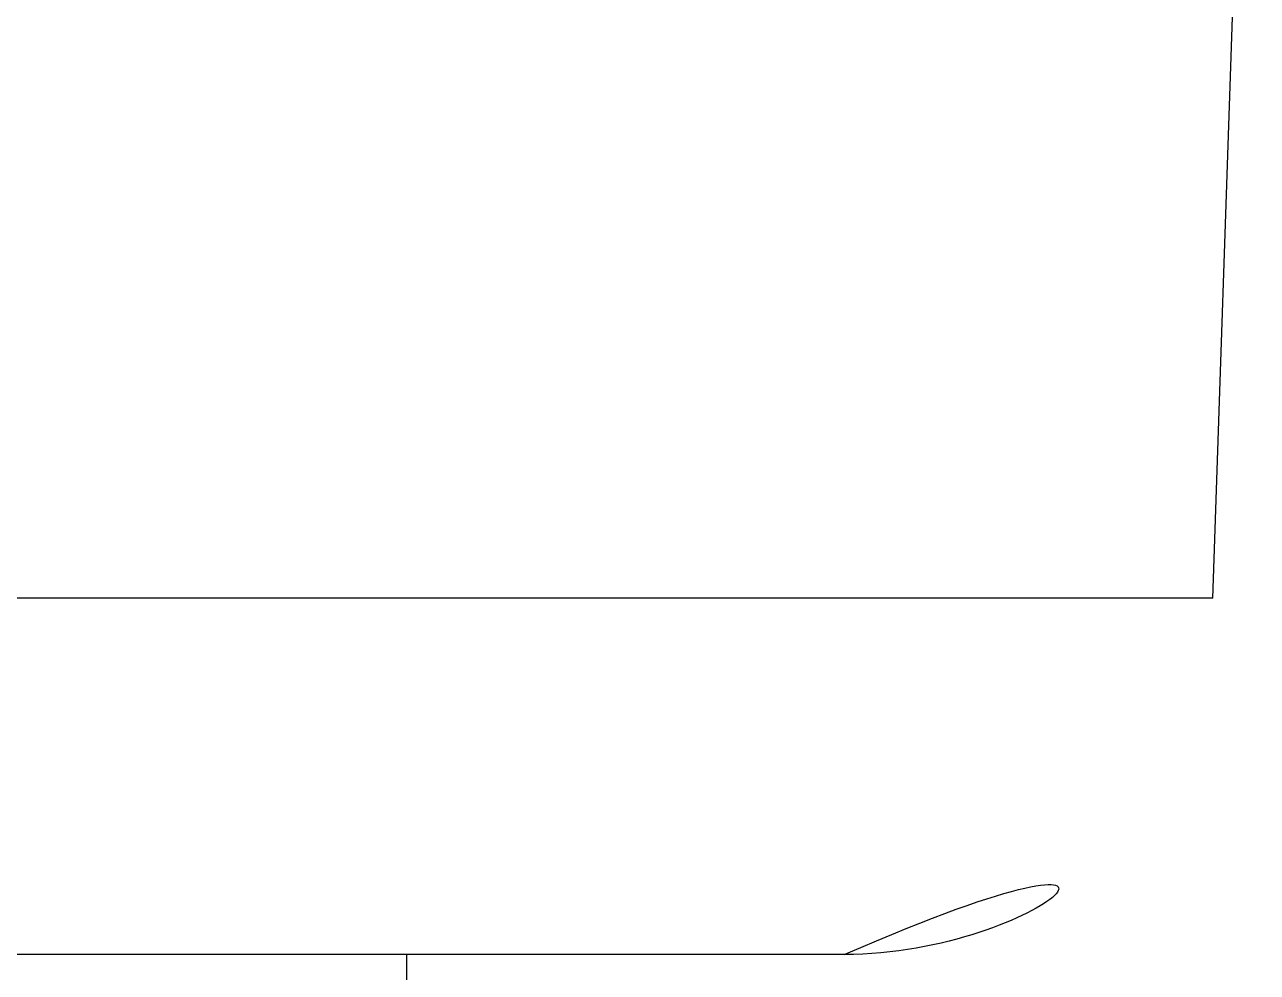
# Model space of a CAD drawing. Extents: x 16296660632 to 16296672714, y -37409619871 to -37409617455.
# Drawn here: x 16296672317.48 to 16296672325.84, y -37409617785.65 to -37409617779.23 of the extents above; entities that cross this region are included whole.
import ezdxf

# ---------------------------------------------------------------- set-up
doc = ezdxf.new("R2010")
doc.units = 0
doc.header["$LTSCALE"] = 10
doc.header["$MEASUREMENT"] = 0
doc.layers.get('0').update_dxf_attribs({"linetype": 'CONTINUOUS'})

msp = doc.modelspace()

# ---------------------------------------------------------------- linework, layer by layer
at = {"color": 7, "linetype": 'Continuous'}
for p, q in [((16296672325.53587, -37409617783.115211), (16296672325.838079, -37409617774.218048)), ((16296672325.53587, -37409617783.115211), (16296672292.80386, -37409617783.115211)), ((16296672323.03731, -37409617785.530342), (16296672295.30242, -37409617785.530342)), ((16296672320.06987, -37409617785.530342), (16296672320.06987, -37409617786.267273))]:
    msp.add_line(p, q, dxfattribs=at)
msp.add_arc((16296672323.03731, -37409617783.030342), 2.5, 270, 358.0543892, dxfattribs=at)

doc.saveas('drawing.dxf')
